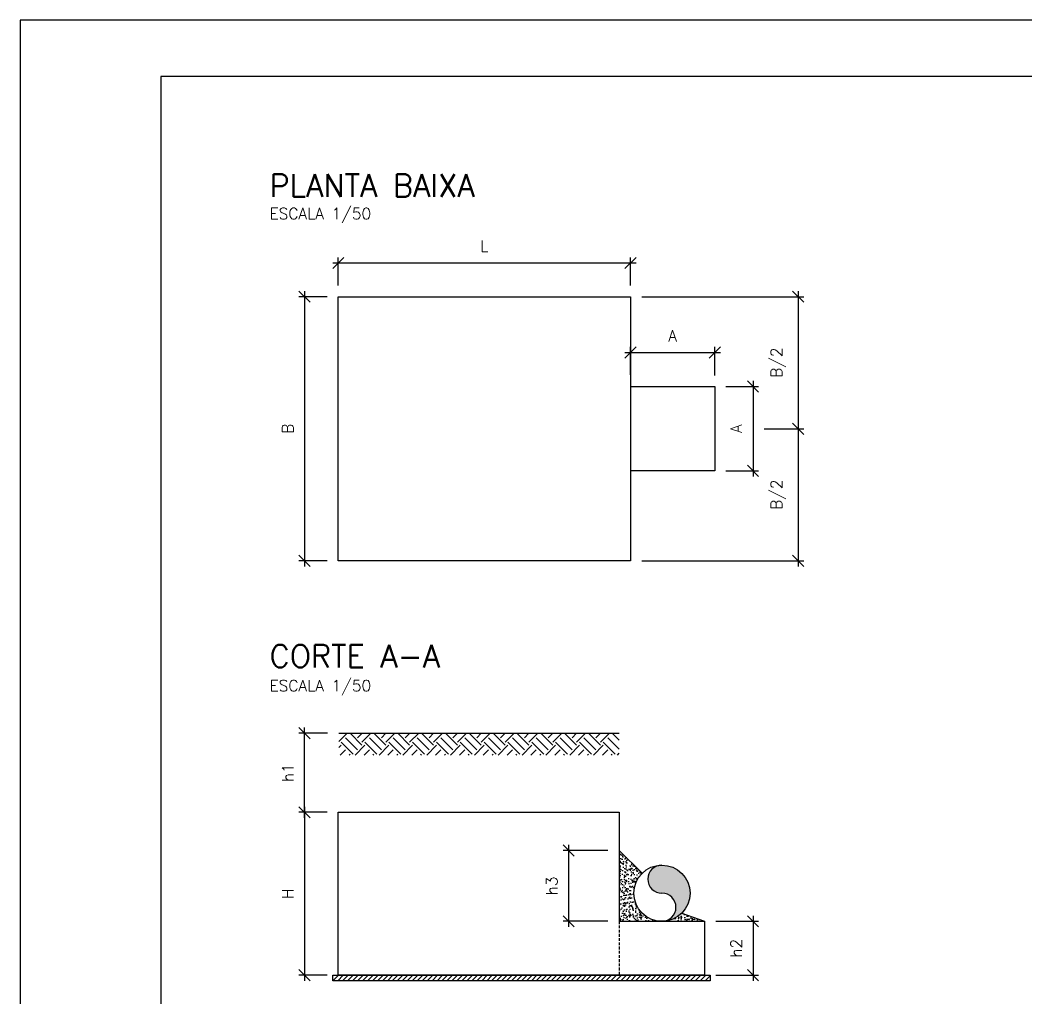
# Model space of a CAD drawing. Header units: inches. Extents: x 204712 to 217368, y 8428740 to 8432917.
# Drawn here: x 210233 to 211128, y 8432024 to 8432894 of the extents above; entities that cross this region are included whole.
import ezdxf
from ezdxf.enums import TextEntityAlignment as Align

# ---------------------------------------------------------------- set-up
doc = ezdxf.new("R2010")
doc.units = ezdxf.units.IN
doc.header["$LTSCALE"] = 10
doc.header["$MEASUREMENT"] = 0
doc.linetypes.add('DASHDOT', pattern=[1, 0.5, -0.25, 0, -0.25])
doc.linetypes.add('HIDDEN', pattern=[0.375, 0.25, -0.125])
for name, color, linetype in [('1', 1, 'Continuous'), ('3', 3, 'Continuous'), ('4', 4, 'Continuous'), ('BAR-EIXOS', 80, 'DASHDOT'), ('COTAS', 1, 'Continuous'), ('FerroE', 5, 'Continuous'), ('FerroI', 4, 'Continuous'), ('LAYER1', 1, 'Continuous'), ('LAYER5', 5, 'Continuous'), ('Parede', 3, 'Continuous'), ('TextoTABELA', 2, 'Continuous')]:
    doc.layers.add(name, color=color, linetype=linetype)
doc.styles.add('ROMANS', font='romans')
doc.styles.add('STYLE-ROMANS', font='romans.shx')
doc.dimstyles.new('1-50', dxfattribs={"dimtxt": 10, "dimasz": 5, "dimexe": 5, "dimexo": 5, "dimgap": 5, "dimtad": 1, "dimdec": 0, "dimzin": 12, "dimdsep": 46, "dimtxsty": 'STYLE-ROMANS', "dimblk1": 'OBLIQUE', "dimblk2": 'OBLIQUE', "dimsah": 1, "dimcen": 0, "dimdle": 5, "dimclrd": 1, "dimclre": 1, "dimclrt": 3, "dimadec": 1, "dimazin": 3, "dimtfac": 1, "dimtdec": 0, "dimtix": 1, "dimtmove": 1, "dimatfit": 3, "dimldrblk": 'OPEN30', "dimfxl": 0, "dimtolj": 1, "dimtzin": 0, "dimarcsym": 0})
pattern_1 = [(50, (-12465.922, 5627.338), (7.172601826, -0.62752135), [0.75, -8.25]), (355, (-12465.922, 5627.338), (-1.387513336, 7.521921337), [0.6, -6.6]), (100.45144446, (-12465.3244, 5627.286), (5.785088467, 6.8943999097), [0.63740192, -7.01142112]), (46.1842, (-12465.922, 5629.338), (10.672413307, -1.655192808), [1.125, -12.375]), (96.63563549, (-12465.033, 5629.2), (9.346619457, 9.741186008), [0.95610342, -10.5171376]), (351.18416399, (-12465.922, 5629.338), (9.34661945, 9.741186003), [0.9, -9.90000001]), (21, (-12464.922, 5628.838), (5.969070521, -4.0261889067), [0.75, -8.25]), (326, (-12464.922, 5628.838), (2.433153319, 7.2515004505), [0.6, -6.6]), (71.45144474, (-12464.425, 5628.503), (8.4022237673, 3.225311528), [0.6374019, -7.01142112]), (37.5, (-12465.922, 5627.3382), (0.1215985532, 3.3289385383), [0, -6.52, 0, -6.7, 0, -6.625]), (7.5, (-12465.922, 5627.3382), (2.6306953744, 3.9441171188), [0, -3.82, 0, -6.37, 0, -2.525]), (327.5, (-12468.152, 5627.3382), (5.3382243617, -0.22554871734), [0, -2.5, 0, -7.8, 0, -10.35]), (317.5, (-12469.152, 5627.338), (5.8318616934, 1.0010498233), [0, -3.25, 0, -5.18, 0, -7.35])]

# ---------------------------------------------------------------- blocks, each defined once
blk = doc.blocks.new('_Oblique')
at = {"layer": 'BAR-EIXOS', "color": 0, "lineweight": -2}
blk.add_line((-0.5, -0.5), (0.5, 0.5), dxfattribs=at)
blk = doc.blocks.new('*D81')
at = {"layer": 'COTAS', "color": 1, "lineweight": -2}
for p, q in [((210516.2, 8432658.31), (210516.2, 8432683.31)), ((210776.2, 8432658.31), (210776.2, 8432683.31)), ((210511.2, 8432678.31), (210781.2, 8432678.31))]:
    blk.add_line(p, q, dxfattribs=at)
at = {"layer": 'Defpoints', "color": 0}
for p in [(210776.2, 8432678.31), (210516.2, 8432648.31), (210776.2, 8432648.31)]:
    blk.add_point(p, dxfattribs=at)
at = {"layer": 'COTAS', "color": 1, "lineweight": -2, "xscale": 10, "yscale": 10, "zscale": 10, "rotation": 180}
blk.add_blockref('_Oblique', (210516.2, 8432678.31), dxfattribs=at)
at = {"layer": 'COTAS', "color": 1, "lineweight": -2, "xscale": 10, "yscale": 10, "zscale": 10}
blk.add_blockref('_Oblique', (210776.2, 8432678.31), dxfattribs=at)
at = {"layer": 'COTAS', "color": 3, "insert": (210646.2, 8432693.31), "char_height": 10, "attachment_point": 5, "style": 'ROMANS'}
blk.add_mtext('\\A1;L', dxfattribs=at)
blk = doc.blocks.new('*D82')
at = {"layer": 'COTAS', "color": 1, "lineweight": -2}
for p, q in [((210506.2, 8432648.31), (210481.2, 8432648.31)), ((210486.2, 8432653.31), (210486.2, 8432408.31)), ((210506.2, 8432413.31), (210481.2, 8432413.31))]:
    blk.add_line(p, q, dxfattribs=at)
at = {"layer": 'Defpoints', "color": 0}
for p in [(210516.2, 8432648.31), (210486.2, 8432413.31), (210516.2, 8432413.31)]:
    blk.add_point(p, dxfattribs=at)
at = {"layer": 'COTAS', "color": 1, "lineweight": -2, "xscale": 10, "yscale": 10, "zscale": 10}
for p, rotation in [((210486.2, 8432648.31), 90), ((210486.2, 8432413.31), 270)]:
    blk.add_blockref('_Oblique', p, dxfattribs=dict(at, rotation=rotation))
at = {"layer": 'COTAS', "color": 3, "insert": (210471.2, 8432530.81), "char_height": 10, "attachment_point": 5, "rotation": 90, "style": 'ROMANS'}
blk.add_mtext('\\A1;B', dxfattribs=at)
blk = doc.blocks.new('*D83')
at = {"layer": 'COTAS', "color": 1, "lineweight": -2}
for p, q in [((210776.2, 8432578.81), (210776.2, 8432603.56)), ((210851.2, 8432578.31), (210851.2, 8432603.56)), ((210771.2, 8432598.56), (210856.2, 8432598.56))]:
    blk.add_line(p, q, dxfattribs=at)
at = {"layer": 'Defpoints', "color": 0}
for p in [(210851.2, 8432598.56), (210776.2, 8432568.81), (210851.2, 8432568.31)]:
    blk.add_point(p, dxfattribs=at)
at = {"layer": 'COTAS', "color": 1, "lineweight": -2, "xscale": 10, "yscale": 10, "zscale": 10, "rotation": 180}
blk.add_blockref('_Oblique', (210776.2, 8432598.56), dxfattribs=at)
at = {"layer": 'COTAS', "color": 1, "lineweight": -2, "xscale": 10, "yscale": 10, "zscale": 10}
blk.add_blockref('_Oblique', (210851.2, 8432598.56), dxfattribs=at)
at = {"layer": 'COTAS', "color": 3, "insert": (210813.7, 8432613.56), "char_height": 10, "attachment_point": 5, "style": 'ROMANS'}
blk.add_mtext('\\A1;A', dxfattribs=at)
blk = doc.blocks.new('*D84')
at = {"layer": 'COTAS', "color": 1, "lineweight": -2}
for p, q in [((210885.28, 8432573.31), (210885.28, 8432488.31)), ((210861.2, 8432568.31), (210890.28, 8432568.31)), ((210861.2, 8432493.31), (210890.28, 8432493.31))]:
    blk.add_line(p, q, dxfattribs=at)
at = {"layer": 'Defpoints', "color": 0}
for p in [(210851.2, 8432568.31), (210851.2, 8432493.31), (210885.28, 8432493.31)]:
    blk.add_point(p, dxfattribs=at)
at = {"layer": 'COTAS', "color": 1, "lineweight": -2, "xscale": 10, "yscale": 10, "zscale": 10}
for p, rotation in [((210885.28, 8432568.31), 90), ((210885.28, 8432493.31), 270)]:
    blk.add_blockref('_Oblique', p, dxfattribs=dict(at, rotation=rotation))
at = {"layer": 'COTAS', "color": 3, "insert": (210870.28, 8432530.81), "char_height": 10, "attachment_point": 5, "rotation": 90, "style": 'ROMANS'}
blk.add_mtext('\\A1;A', dxfattribs=at)
blk = doc.blocks.new('*D85')
at = {"layer": 'COTAS', "color": 1, "lineweight": -2}
for p, q in [((210786.2, 8432648.31), (210930.38, 8432648.31)), ((210925.38, 8432653.31), (210925.38, 8432525.81)), ((210895.28, 8432530.81), (210930.38, 8432530.81))]:
    blk.add_line(p, q, dxfattribs=at)
at = {"layer": 'Defpoints', "color": 0}
for p in [(210776.2, 8432648.31), (210885.28, 8432530.81), (210925.38, 8432530.81)]:
    blk.add_point(p, dxfattribs=at)
at = {"layer": 'COTAS', "color": 1, "lineweight": -2, "xscale": 10, "yscale": 10, "zscale": 10}
for p, rotation in [((210925.38, 8432648.31), 90), ((210925.38, 8432530.81), 270)]:
    blk.add_blockref('_Oblique', p, dxfattribs=dict(at, rotation=rotation))
at = {"layer": 'COTAS', "color": 3, "insert": (210907.76, 8432589.56), "char_height": 10, "width": 7.1429, "attachment_point": 5, "rotation": 90, "style": 'ROMANS'}
blk.add_mtext('\\A1;B/2', dxfattribs=at)
blk = doc.blocks.new('*D86')
at = {"layer": 'COTAS', "color": 1, "lineweight": -2}
for p, q in [((210895.28, 8432530.81), (210930.38, 8432530.81)), ((210925.38, 8432535.81), (210925.38, 8432408.31)), ((210786.2, 8432413.31), (210930.38, 8432413.31))]:
    blk.add_line(p, q, dxfattribs=at)
at = {"layer": 'Defpoints', "color": 0}
for p in [(210885.28, 8432530.81), (210776.2, 8432413.31), (210925.38, 8432413.31)]:
    blk.add_point(p, dxfattribs=at)
at = {"layer": 'COTAS', "color": 1, "lineweight": -2, "xscale": 10, "yscale": 10, "zscale": 10}
for p, rotation in [((210925.38, 8432530.81), 90), ((210925.38, 8432413.31), 270)]:
    blk.add_blockref('_Oblique', p, dxfattribs=dict(at, rotation=rotation))
at = {"layer": 'COTAS', "color": 3, "insert": (210907.76, 8432472.06), "char_height": 10, "width": 7.1429, "attachment_point": 5, "rotation": 90, "style": 'ROMANS'}
blk.add_mtext('\\A1;B/2', dxfattribs=at)
blk = doc.blocks.new('*D87')
at = {"layer": 'COTAS', "color": 1, "lineweight": -2}
for p, q in [((210506.2, 8432189.46), (210481.2, 8432189.46)), ((210486.2, 8432194.46), (210486.2, 8432039.46)), ((210506.2, 8432044.46), (210481.2, 8432044.46))]:
    blk.add_line(p, q, dxfattribs=at)
at = {"layer": 'Defpoints', "color": 0}
for p in [(210516.2, 8432189.46), (210486.2, 8432044.46), (210516.2, 8432044.46)]:
    blk.add_point(p, dxfattribs=at)
at = {"layer": 'COTAS', "color": 1, "lineweight": -2, "xscale": 10, "yscale": 10, "zscale": 10}
for p, rotation in [((210486.2, 8432189.46), 90), ((210486.2, 8432044.46), 270)]:
    blk.add_blockref('_Oblique', p, dxfattribs=dict(at, rotation=rotation))
at = {"layer": 'COTAS', "color": 3, "insert": (210471.2, 8432116.96), "char_height": 10, "attachment_point": 5, "rotation": 90, "style": 'ROMANS'}
blk.add_mtext('\\A1;H', dxfattribs=at)
blk = doc.blocks.new('*D88')
at = {"layer": 'COTAS', "color": 1, "lineweight": -2}
for p, q in [((210852.2, 8432092.46), (210890.28, 8432092.46)), ((210885.28, 8432097.46), (210885.28, 8432039.46)), ((210852.2, 8432044.46), (210890.28, 8432044.46))]:
    blk.add_line(p, q, dxfattribs=at)
at = {"layer": 'Defpoints', "color": 0}
for p in [(210842.2, 8432092.46), (210842.2, 8432044.46), (210885.28, 8432044.46)]:
    blk.add_point(p, dxfattribs=at)
at = {"layer": 'COTAS', "color": 1, "lineweight": -2, "xscale": 10, "yscale": 10, "zscale": 10}
for p, rotation in [((210885.28, 8432092.46), 90), ((210885.28, 8432044.46), 270)]:
    blk.add_blockref('_Oblique', p, dxfattribs=dict(at, rotation=rotation))
at = {"layer": 'COTAS', "color": 3, "insert": (210870.28, 8432068.46), "char_height": 10, "attachment_point": 5, "rotation": 90, "style": 'ROMANS'}
blk.add_mtext('\\A1;h2', dxfattribs=at)
blk = doc.blocks.new('*D89')
at = {"layer": 'COTAS', "color": 1, "lineweight": -2}
for p, q in [((210756.2, 8432155.46), (210716.2, 8432155.46)), ((210721.2, 8432160.46), (210721.2, 8432087.46)), ((210756.2, 8432092.46), (210716.2, 8432092.46))]:
    blk.add_line(p, q, dxfattribs=at)
at = {"layer": 'Defpoints', "color": 0}
for p in [(210766.2, 8432155.46), (210721.2, 8432092.46), (210766.2, 8432092.46)]:
    blk.add_point(p, dxfattribs=at)
at = {"layer": 'COTAS', "color": 1, "lineweight": -2, "xscale": 10, "yscale": 10, "zscale": 10}
for p, rotation in [((210721.2, 8432155.46), 90), ((210721.2, 8432092.46), 270)]:
    blk.add_blockref('_Oblique', p, dxfattribs=dict(at, rotation=rotation))
at = {"layer": 'COTAS', "color": 3, "insert": (210706.2, 8432123.96), "char_height": 10, "attachment_point": 5, "rotation": 90, "style": 'ROMANS'}
blk.add_mtext('\\A1;h3', dxfattribs=at)
blk = doc.blocks.new('*D138')
at = {"layer": 'Defpoints', "color": 0}
for p in [(210486.2, 8432259.81), (210516.7, 8432259.81), (210516.2, 8432189.46)]:
    blk.add_point(p, dxfattribs=at)
at = {"layer": 'TextoTABELA', "color": 1, "lineweight": -2}
for p, q in [((210506.7, 8432259.81), (210481.2, 8432259.81)), ((210486.2, 8432184.46), (210486.2, 8432264.81)), ((210506.2, 8432189.46), (210481.2, 8432189.46))]:
    blk.add_line(p, q, dxfattribs=at)
at = {"layer": 'TextoTABELA', "color": 1, "lineweight": -2, "xscale": 10, "yscale": 10, "zscale": 10}
for p, rotation in [((210486.2, 8432259.81), 90), ((210486.2, 8432189.46), 270)]:
    blk.add_blockref('_Oblique', p, dxfattribs=dict(at, rotation=rotation))
at = {"layer": 'TextoTABELA', "color": 3, "insert": (210471.2, 8432224.64), "char_height": 10, "attachment_point": 5, "rotation": 90, "style": 'ROMANS'}
blk.add_mtext('\\A1;h1', dxfattribs=at)
blk = doc.blocks.new('A1')
at = {"layer": 'LAYER1', "color": 1, "linetype": 'Continuous'}
for p, q in [((949.49, 732.82), (108.49, 732.82)), ((108.49, 732.82), (108.49, 138.12))]:
    blk.add_line(p, q, dxfattribs=at)
at = {"layer": 'LAYER5', "color": 5, "linetype": 'Continuous'}
for p, q in [((939.48, 722.81), (133.52, 722.81)), ((133.52, 722.81), (133.52, 148.13))]:
    blk.add_line(p, q, dxfattribs=at)
blk = doc.blocks.new('A$C52CA40B2')
blk.add_blockref('A1', (-108.51, -130.64))
blk = doc.blocks.new('A$C66ED1DF4')
at = {"layer": 'Parede'}
blk.add_blockref('A$C52CA40B2', (0.02, -0.02), dxfattribs=at)

msp = doc.modelspace()

# ---------------------------------------------------------------- hatches: boundary and pattern name
at = {"layer": 'COTAS'}
h = msp.add_hatch(dxfattribs=at)
h.set_pattern_fill('EARTH', color=256, scale=2.362205, angle=45)
h.set_pattern_definition([(45, (202773.23, 8431297.19), (2e-15, 21.213203), [15, -15]), (45, (202769.253, 8431301.168), (2e-15, 21.213203), [15, -15]), (45, (202765.275, 8431305.146), (2e-15, 21.213203), [15, -15]), (135, (202765.275, 8431307.797), (-21.213203, 2e-15), [15, -15]), (135, (202769.253, 8431311.775), (-21.213203, 2e-15), [15, -15]), (135, (202773.23, 8431315.752), (-21.213203, 2e-15), [15, -15])])
h.paths.add_polyline_path([(210766.2, 8432259.81), (210516.7, 8432259.81), (210516.7, 8432240.44), (210766.2, 8432240.44)])
at = {"layer": 'LAYER1'}
h = msp.add_hatch(dxfattribs=at)
h.set_pattern_fill('AR-CONC', color=256)
h.set_pattern_definition(pattern_1)
h.paths.add_polyline_path([(210766.2, 8432092.46), (210804.2, 8432092.46, -0.414214), (210779.2, 8432117.46, -0.198912), (210786.52, 8432135.14), (210766.2, 8432155.46)])
h = msp.add_hatch(color=256, dxfattribs=at)
h.dxf.hatch_style = 1
h.paths.add_polyline_path([(210804.2, 8432142.46, 1), (210804.2, 8432117.46, -1), (210804.2, 8432092.46, 0.414214), (210829.2, 8432117.46, 0.414214)])
h = msp.add_hatch(dxfattribs=at)
h.set_pattern_fill('AR-CONC', color=256)
h.set_pattern_definition(pattern_1)
h.paths.add_polyline_path([(210842.2, 8432092.46), (210821.87, 8432099.79, -0.198912), (210804.2, 8432092.46)])
h = msp.add_hatch(dxfattribs=at)
h.set_pattern_fill('ANSI31', color=256, scale=25)
h.set_pattern_definition([(45, (-13214.422, 4849.8382), (-2.2097086912, 2.2097086912), [])])
h.paths.add_polyline_path([(210847.2, 8432039.46), (210847.2, 8432044.46), (210511.2, 8432044.46), (210511.2, 8432039.46)])

# ---------------------------------------------------------------- linework, layer by layer
at = {"layer": '1'}
msp.add_lwpolyline([(210511.2, 8432044.46), (210847.2, 8432044.46), (210847.2, 8432039.46), (210511.2, 8432039.46)], close=True, dxfattribs=at)
at = {"layer": '3'}
msp.add_lwpolyline([(210776.2, 8432568.31), (210851.2, 8432568.31), (210851.2, 8432493.31), (210776.2, 8432493.31)], dxfattribs=at)
at = {"layer": '4'}
msp.add_lwpolyline([(210516.2, 8432648.31), (210776.2, 8432648.31), (210776.2, 8432413.31), (210516.2, 8432413.31), (210516.2, 8432648.31)], dxfattribs=at)
at = {"layer": 'COTAS'}
msp.add_line((210516.7, 8432259.81), (210766.2, 8432259.81), dxfattribs=at)
at = {"layer": 'COTAS', "linetype": 'HIDDEN'}
msp.add_line((210766.2, 8432092.46), (210766.2, 8432044.46), dxfattribs=at)
at = {"layer": 'COTAS'}
msp.add_circle((210804.2, 8432117.46), 25, dxfattribs=at)
for centre, start, end in [((210804.2, 8432129.96), 90, 270), ((210804.2, 8432104.96), 270, 90)]:
    msp.add_arc(centre, 12.5, start, end, dxfattribs=at)
at = {"layer": 'FerroI'}
for p, q in [((210786.52, 8432135.14), (210766.2, 8432155.46)), ((210821.87, 8432099.79), (210842.2, 8432092.46))]:
    msp.add_line(p, q, dxfattribs=at)
msp.add_lwpolyline([(210516.2, 8432189.46), (210766.2, 8432189.46), (210766.2, 8432092.46), (210842.2, 8432092.46), (210842.2, 8432044.46), (210516.2, 8432044.46), (210516.2, 8432189.46)], dxfattribs=at)

# ---------------------------------------------------------------- block references
at = {"layer": '4', "xscale": 5, "yscale": 5, "zscale": 5}
msp.add_blockref('A$C66ED1DF4', (210233.02, 8429883.62), dxfattribs=at)

# ---------------------------------------------------------------- texts
at = {"layer": 'FerroE', "style": 'ROMANS'}
for s, p in [('PLANTA BAIXA', (210455.03, 8432731.26)), ('CORTE A-A ', (210455.03, 8432312.41))]:
    msp.add_text(s, height=20, dxfattribs=at).set_placement(p, align=Align.BOTTOM_LEFT)
at = {"layer": 'Parede', "style": 'ROMANS'}
for p in [(210455.03, 8432714.26), (210455.03, 8432294.15)]:
    msp.add_text('ESCALA 1/50', height=10, dxfattribs=at).set_placement(p, align=Align.BOTTOM_LEFT)

# ---------------------------------------------------------------- dimensions: what is measured, and where the dimension line sits
at = {"layer": 'COTAS'}
for base, p1, p2, text, picture, middle in [((210776.2, 8432678.31), (210516.2, 8432648.31), (210776.2, 8432648.31), 'L', '*D81', (210646.2, 8432693.31)), ((210851.2, 8432598.56), (210776.2, 8432568.81), (210851.2, 8432568.31), 'A', '*D83', (210813.7, 8432613.56))]:
    dim = msp.add_linear_dim(base=base, p1=p1, p2=p2, text=text, dimstyle='1-50', override={"dimscale": 2, "dimtxt": 5, "dimexe": 2.5, "dimtxsty": 'ROMANS', "dimblk": 'Oblique', "dimdle": 2.5, "dimldrblk": 'Oblique'}, dxfattribs=at)
    dim.commit()
    dim.dimension.update_dxf_attribs({"geometry": picture, "text_midpoint": middle})
for base, p1, p2, text, picture, middle in [((210486.2, 8432413.31), (210516.2, 8432648.31), (210516.2, 8432413.31), 'B', '*D82', (210471.2, 8432530.81)), ((210925.38, 8432530.81), (210776.2, 8432648.31), (210885.28, 8432530.81), 'B/2', '*D85', (210907.76, 8432589.56)), ((210885.28, 8432493.31), (210851.2, 8432568.31), (210851.2, 8432493.31), 'A', '*D84', (210870.28, 8432530.81)), ((210925.38, 8432413.31), (210885.28, 8432530.81), (210776.2, 8432413.31), 'B/2', '*D86', (210907.76, 8432472.06)), ((210486.2, 8432044.46), (210516.2, 8432189.46), (210516.2, 8432044.46), 'H', '*D87', (210471.2, 8432116.96)), ((210721.2, 8432092.46), (210766.2, 8432155.46), (210766.2, 8432092.46), 'h3', '*D89', (210706.2, 8432123.96)), ((210885.28, 8432044.46), (210842.2, 8432092.46), (210842.2, 8432044.46), 'h2', '*D88', (210870.28, 8432068.46))]:
    dim = msp.add_linear_dim(base=base, p1=p1, p2=p2, angle=90, text=text, dimstyle='1-50', override={"dimscale": 2, "dimtxt": 5, "dimexe": 2.5, "dimtxsty": 'ROMANS', "dimblk": 'Oblique', "dimdle": 2.5, "dimldrblk": 'Oblique'}, dxfattribs=at)
    dim.commit()
    dim.dimension.update_dxf_attribs({"geometry": picture, "text_midpoint": middle})
at = {"layer": 'TextoTABELA'}
dim = msp.add_linear_dim(base=(210486.2, 8432259.81), p1=(210516.2, 8432189.46), p2=(210516.7, 8432259.81), angle=90, text='h1', dimstyle='1-50', override={"dimscale": 2, "dimtxt": 5, "dimexe": 2.5, "dimtxsty": 'ROMANS', "dimblk": 'Oblique', "dimdle": 2.5, "dimldrblk": 'Oblique'}, dxfattribs=at)
dim.commit()
dim.dimension.update_dxf_attribs({"geometry": '*D138', "text_midpoint": (210471.2, 8432224.64)})

doc.saveas('drawing.dxf')
